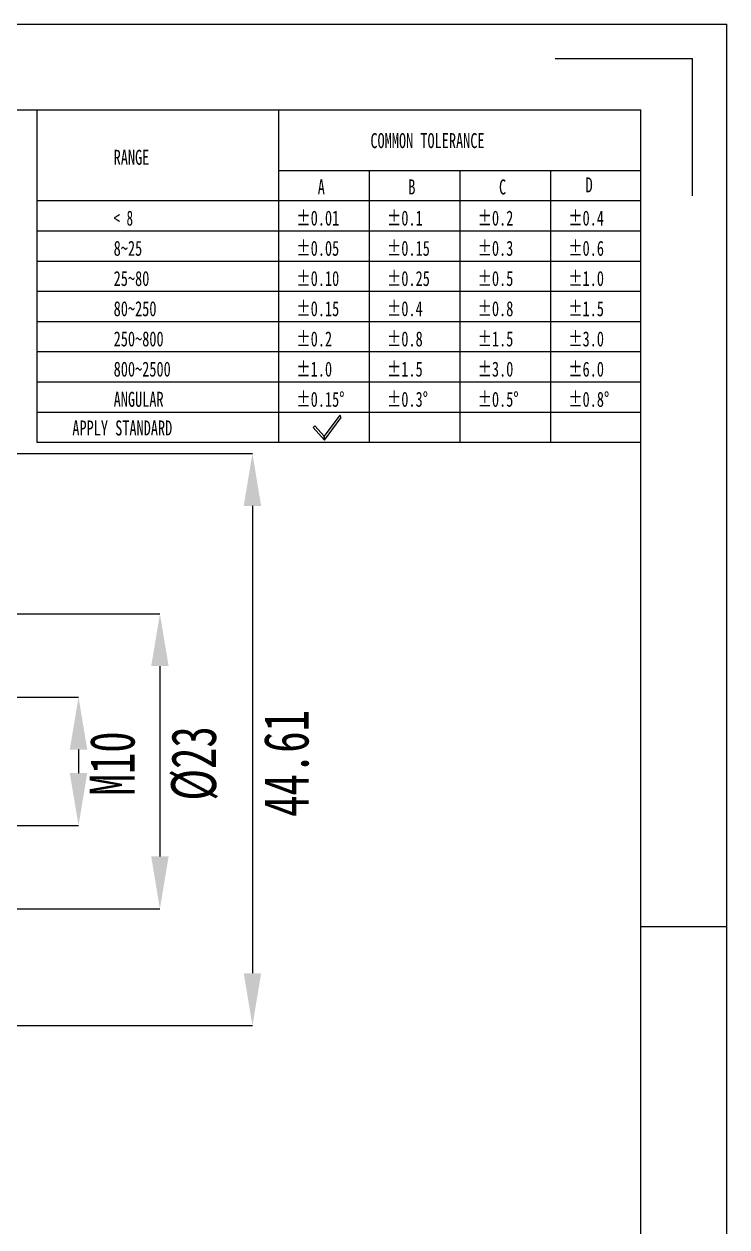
# Model space of a CAD drawing. Header units: millimetres. Extents: x 3748 to 3947, y -242 to -102.
# Drawn here: x 3892 to 3946.8, y -195.4 to -101.6 of the extents above; entities that cross this region are included whole.
import ezdxf

# ---------------------------------------------------------------- set-up
doc = ezdxf.new("R2010")
doc.units = ezdxf.units.MM
doc.header["$LTSCALE"] = 16.334999
doc.header["$PDSIZE"] = 0.1
doc.layers.get('0').update_dxf_attribs({"lineweight": 18})
doc.layers.add('标注层', color=3, linetype='Continuous', lineweight=25)
doc.styles.add('SLDTEXTSTYLE4', font='', dxfattribs={"width": 0.7})
doc.styles.add('SLDTEXTSTYLE5', font='', dxfattribs={"width": 0.633333})
doc.styles.get('SLDTEXTSTYLE4').set_extended_font_data('宋体')
doc.styles.get('SLDTEXTSTYLE5').set_extended_font_data('宋体')
doc.dimstyles.new('SLDDIMSTYLE0', dxfattribs={"dimtxt": 3.5, "dimasz": 4.08, "dimexe": 0, "dimexo": 0.0625, "dimgap": 0.875, "dimtad": 2, "dimrnd": 1e-09, "dimzin": 12, "dimdsep": 46, "dimtxsty": 'SLDTEXTSTYLE4', "dimsah": 1, "dimcen": 0.09, "dimadec": 0, "dimazin": 3, "dimtfac": 1, "dimtmove": 0, "dimatfit": 0, "dimfxl": 1, "dimfrac": 2, "dimtolj": 1, "dimtzin": 12, "dimarcsym": 0})
doc.dimstyles.new('SLDDIMSTYLE1', dxfattribs={"dimtxt": 3.5, "dimasz": 4.08, "dimexe": 0, "dimexo": 0.0625, "dimgap": 0.875, "dimtad": 2, "dimrnd": 1e-09, "dimzin": 12, "dimdsep": 46, "dimtxsty": 'SLDTEXTSTYLE4', "dimsah": 1, "dimcen": 0.09, "dimadec": 0, "dimazin": 3, "dimtfac": 1, "dimtofl": 0, "dimtmove": 0, "dimatfit": 3, "dimfxl": 1, "dimfrac": 2, "dimtolj": 1, "dimtzin": 12, "dimarcsym": 0})

# ---------------------------------------------------------------- blocks, each defined once
blk = doc.blocks.new('*D56')
at = {"layer": 'Defpoints', "color": 0, "transparency": 16777216}
for p in [(3875.515, -154.113), (3875.915, -164.113), (3896.26, -164.113)]:
    blk.add_point(p, dxfattribs=at)
at = {"layer": '标注层', "color": 0, "lineweight": -2, "transparency": 16777216}
for p, q in [((3875.577, -154.113), (3896.26, -154.113)), ((3896.26, -158.193), (3896.26, -160.033)), ((3875.977, -164.113), (3896.26, -164.113))]:
    blk.add_line(p, q, dxfattribs=at)
at = {"layer": '标注层', "color": 0, "transparency": 16777216}
for points in [[(3895.58, -158.193), (3896.94, -158.193), (3896.26, -154.113)], [(3895.58, -160.033), (3896.94, -160.033), (3896.26, -164.113)]]:
    blk.add_solid(points, dxfattribs=at)
at = {"layer": '标注层', "color": 0, "transparency": 16777216, "insert": (3897.135, -159.278), "char_height": 3.5, "attachment_point": 2, "rotation": 90, "style": 'SLDTEXTSTYLE4'}
blk.add_mtext('\\A1;M10', dxfattribs=at)
blk = doc.blocks.new('*D57')
at = {"layer": 'Defpoints', "color": 0, "transparency": 16777216}
for p in [(3870.315, -147.613), (3870.315, -170.613), (3902.605, -170.613)]:
    blk.add_point(p, dxfattribs=at)
at = {"layer": '标注层', "color": 0, "lineweight": -2, "transparency": 16777216}
for p, q in [((3870.377, -147.613), (3902.605, -147.613)), ((3902.605, -151.693), (3902.605, -166.533)), ((3870.377, -170.613), (3902.605, -170.613))]:
    blk.add_line(p, q, dxfattribs=at)
at = {"layer": '标注层', "color": 0, "transparency": 16777216}
for points in [[(3901.925, -151.693), (3903.285, -151.693), (3902.605, -147.613)], [(3901.925, -166.533), (3903.285, -166.533), (3902.605, -170.613)]]:
    blk.add_solid(points, dxfattribs=at)
at = {"layer": '标注层', "color": 0, "transparency": 16777216, "insert": (3903.48, -159.278), "char_height": 3.5, "attachment_point": 2, "rotation": 90, "style": 'SLDTEXTSTYLE4'}
blk.add_mtext('\\A1;%%c23', dxfattribs=at)
blk = doc.blocks.new('*D58')
at = {"layer": 'Defpoints', "color": 0, "transparency": 16777216}
for p in [(3863.615, -135.113), (3863.615, -179.72), (3909.818, -179.72)]:
    blk.add_point(p, dxfattribs=at)
at = {"layer": '标注层', "color": 0, "lineweight": -2, "transparency": 16777216}
for p, q in [((3863.677, -135.113), (3909.818, -135.113)), ((3909.818, -139.193), (3909.818, -175.64)), ((3863.677, -179.72), (3909.818, -179.72))]:
    blk.add_line(p, q, dxfattribs=at)
at = {"layer": '标注层', "color": 0, "transparency": 16777216}
for points in [[(3909.138, -139.193), (3910.498, -139.193), (3909.818, -135.113)], [(3909.138, -175.64), (3910.498, -175.64), (3909.818, -179.72)]]:
    blk.add_solid(points, dxfattribs=at)
at = {"layer": '标注层', "color": 0, "transparency": 16777216, "insert": (3910.693, -159.278), "char_height": 3.5, "attachment_point": 2, "rotation": 90, "style": 'SLDTEXTSTYLE4'}
blk.add_mtext('\\A1;44.61', dxfattribs=at)

msp = doc.modelspace()

# ---------------------------------------------------------------- linework, layer by layer
at = {"color": 7, "linetype": 'Continuous'}
for p, q in [((3747.812, -101.629), (3946.808, -101.629)), ((3946.808, -242.333), (3946.808, -101.629)), ((3933.407, -104.309), (3944.128, -104.309)), ((3944.128, -115.029), (3944.128, -104.309)), ((3754.512, -108.329), (3940.107, -108.329)), ((3940.107, -235.632), (3940.107, -108.329)), ((3940.107, -171.981), (3946.808, -171.981))]:
    msp.add_line(p, q, dxfattribs=at)
for p, q in [((3893.01, -108.329), (3893.01, -134.233)), ((3911.849, -108.329), (3911.849, -134.233)), ((3911.849, -113.039), (3940.107, -113.039)), ((3918.913, -113.039), (3918.913, -134.233)), ((3925.978, -113.039), (3925.978, -134.233)), ((3933.043, -113.039), (3933.043, -134.233)), ((3893.01, -115.393), (3940.107, -115.393)), ((3893.01, -117.748), (3940.107, -117.748)), ((3893.01, -120.103), (3940.107, -120.103)), ((3893.01, -122.458), (3940.107, -122.458)), ((3893.01, -124.813), (3940.107, -124.813)), ((3893.01, -127.168), (3940.107, -127.168)), ((3893.01, -129.523), (3940.107, -129.523)), ((3893.01, -131.878), (3940.107, -131.878)), ((3916.634, -132.121), (3915.421, -133.765)), ((3916.729, -132.309), (3916.634, -132.121)), ((3914.694, -132.957), (3914.554, -133.083)), ((3914.554, -133.083), (3915.436, -134.062)), ((3915.421, -133.765), (3914.694, -132.957)), ((3915.436, -134.062), (3916.729, -132.309)), ((3915.436, -134.062), (3915.421, -133.765)), ((3915.421, -133.765), (3915.436, -134.062)), ((3893.01, -134.233), (3940.107, -134.233))]:
    msp.add_line(p, q)

# ---------------------------------------------------------------- texts
at = {"attachment_point": 1}
for s, insert, char_height, width, style in [('COMMON TOLERANCE', (3919.015, -110.133), 1.16791, 38.44971, 'SLDTEXTSTYLE4'), ('RANGE', (3899, -111.433), 1.1679, 11.4709, 'SLDTEXTSTYLE4'), ('A', (3914.908, -113.744), 1.168, 1.6874, 'SLDTEXTSTYLE4'), ('B', (3921.972, -113.744), 1.168, 1.66042, 'SLDTEXTSTYLE4'), ('C', (3929.037, -113.744), 1.168, 1.68004, 'SLDTEXTSTYLE4'), ('D', (3935.789, -113.585), 1.168, 1.66042, 'SLDTEXTSTYLE4'), ('< 8', (3899, -116.172), 1.1679, 5.60529, 'SLDTEXTSTYLE5'), ('%%P0.01', (3913.246, -116.172), 1.1679, 8.17703, 'SLDTEXTSTYLE4'), ('%%P0.1', (3920.311, -116.172), 1.1679, 6.13155, 'SLDTEXTSTYLE4'), ('%%P0.2', (3927.375, -116.172), 1.1679, 6.97525, 'SLDTEXTSTYLE4'), ('%%P0.4', (3934.44, -116.172), 1.1679, 6.94827, 'SLDTEXTSTYLE4'), ('8~25', (3899, -118.527), 1.1679, 9.04526, 'SLDTEXTSTYLE4'), ('%%P0.05', (3913.246, -118.527), 1.1679, 9.02073, 'SLDTEXTSTYLE4'), ('%%P0.15', (3920.311, -118.527), 1.1679, 8.61115, 'SLDTEXTSTYLE4'), ('%%P0.3', (3927.375, -118.527), 1.1679, 6.97525, 'SLDTEXTSTYLE4'), ('%%P0.6', (3934.44, -118.527), 1.1679, 6.97525, 'SLDTEXTSTYLE4'), ('25~80', (3899, -120.882), 1.1679, 11.09074, 'SLDTEXTSTYLE4'), ('%%P0.10', (3913.246, -120.882), 1.1679, 8.20401, 'SLDTEXTSTYLE4'), ('%%P0.25', (3920.311, -120.882), 1.1679, 9.42787, 'SLDTEXTSTYLE4'), ('%%P0.5', (3927.375, -120.882), 1.1679, 6.97525, 'SLDTEXTSTYLE4'), ('%%P1.0', (3934.44, -120.882), 1.1679, 6.15853, 'SLDTEXTSTYLE4'), ('80~250', (3899, -123.237), 1.1679, 13.13623, 'SLDTEXTSTYLE4'), ('%%P0.15', (3913.246, -123.237), 1.1679, 8.61115, 'SLDTEXTSTYLE4'), ('%%P0.4', (3920.311, -123.237), 1.1679, 6.94827, 'SLDTEXTSTYLE4'), ('%%P0.8', (3927.375, -123.237), 1.1679, 6.97525, 'SLDTEXTSTYLE4'), ('%%P1.5', (3934.44, -123.237), 1.1679, 6.56566, 'SLDTEXTSTYLE4'), ('250~800', (3899, -125.592), 1.1679, 15.18171, 'SLDTEXTSTYLE4'), ('%%P0.2', (3913.246, -125.592), 1.1679, 6.97525, 'SLDTEXTSTYLE4'), ('%%P0.8', (3920.311, -125.592), 1.1679, 6.97525, 'SLDTEXTSTYLE4'), ('%%P1.5', (3927.375, -125.592), 1.1679, 6.56566, 'SLDTEXTSTYLE4'), ('%%P3.0', (3934.44, -125.592), 1.1679, 6.97525, 'SLDTEXTSTYLE4'), ('800~2500', (3899, -127.947), 1.1679, 17.2272, 'SLDTEXTSTYLE4'), ('%%P1.0', (3913.246, -127.947), 1.1679, 6.15853, 'SLDTEXTSTYLE4'), ('%%P1.5', (3920.311, -127.947), 1.1679, 6.56566, 'SLDTEXTSTYLE4'), ('%%P3.0', (3927.375, -127.947), 1.1679, 6.97525, 'SLDTEXTSTYLE4'), ('%%P6.0', (3934.44, -127.947), 1.1679, 6.97525, 'SLDTEXTSTYLE4'), ('ANGULAR', (3899, -130.301), 1.1679, 16.40312, 'SLDTEXTSTYLE4'), ('%%P0.15%%D', (3913.246, -130.301), 1.1679, 10.25685, 'SLDTEXTSTYLE4'), ('%%P0.3%%D', (3920.311, -130.301), 1.1679, 8.62096, 'SLDTEXTSTYLE4'), ('%%P0.5%%D', (3927.375, -130.301), 1.1679, 8.62096, 'SLDTEXTSTYLE4'), ('%%P0.8%%D', (3934.44, -130.301), 1.1679, 8.62096, 'SLDTEXTSTYLE4'), ('APPLY STANDARD', (3895.779, -132.537), 1.16791, 33.57145, 'SLDTEXTSTYLE4')]:
    msp.add_mtext(s, dxfattribs=dict(at, insert=insert, char_height=char_height, width=width, style=style))

# ---------------------------------------------------------------- dimensions: what is measured, and where the dimension line sits
at = {"layer": '标注层'}
dim = msp.add_linear_dim(base=(3909.818, -179.72), p1=(3863.615, -135.113), p2=(3863.615, -179.72), angle=90, dimstyle='SLDDIMSTYLE1', dxfattribs=at)
dim.commit()
dim.dimension.update_dxf_attribs({"geometry": '*D58', "text_midpoint": (3909.818, -159.278), "dimtype": 160})
for base, p1, p2, text, dimstyle, picture, middle in [((3902.605, -170.613), (3870.315, -147.613), (3870.315, -170.613), '%%c<>', 'SLDDIMSTYLE1', '*D57', (3902.605, -159.278)), ((3896.26, -164.113), (3875.515, -154.113), (3875.915, -164.113), 'M10', 'SLDDIMSTYLE0', '*D56', (3896.26, -159.278))]:
    dim = msp.add_linear_dim(base=base, p1=p1, p2=p2, angle=90, text=text, dimstyle=dimstyle, dxfattribs=at)
    dim.commit()
    dim.dimension.update_dxf_attribs({"geometry": picture, "text_midpoint": middle, "dimtype": 160})

doc.saveas('drawing.dxf')
